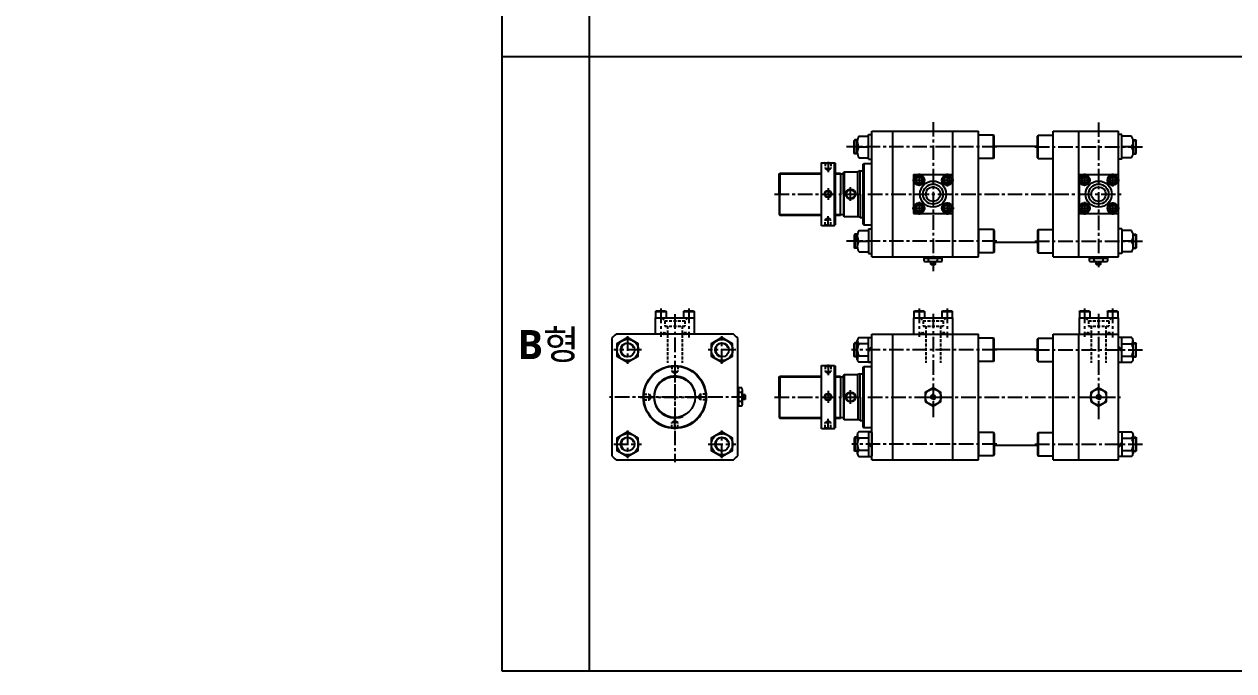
# Model space of a CAD drawing. Extents: x -819 to 8197, y 0 to 4058.
# Drawn here: x -819 to 1256, y 0 to 1111 of the extents above; entities that cross this region are included whole.
import ezdxf

# ---------------------------------------------------------------- set-up
doc = ezdxf.new("R2010")
doc.units = 0
doc.header["$LTSCALE"] = 10
doc.header["$MEASUREMENT"] = 0
for name, pattern in [('CENTER', [2, 1.25, -0.25, 0.25, -0.25]), ('CENTERX2', [4, 2.5, -0.5, 0.5, -0.5]), ('HIDDENX2', [0.75, 0.5, -0.25])]:
    doc.linetypes.add(name, pattern=pattern)
doc.layers.get('0').update_dxf_attribs({"linetype": 'CONTINUOUS'})
for name, color, linetype in [('CEN', 1, 'CENTERX2'), ('DIM', 2, 'CONTINUOUS'), ('HID', 2, 'HIDDENX2'), ('ML', 7, 'CONTINUOUS')]:
    doc.layers.add(name, color=color, linetype=linetype)
doc.styles.add('GHS', font='romans', dxfattribs={"bigfont": 'ghs'})
doc.styles.add('문자', font='romans.shx')

msp = doc.modelspace()

# ---------------------------------------------------------------- linework, layer by layer
for p, q in [((0, 2221.7), (0, 0)), ((150, 2221.7), (150, 0)), ((5148.6, 1055), (0, 1055)), ((0, 0), (8197.1, 0))]:
    msp.add_line(p, q)
at = {"color": 7, "linetype": 'Continuous'}
for p, q in [((724.6, 703.9), (724.6, 708.9)), ((724.6, 708.9), (731, 708.9)), ((725.6, 708.9), (725.6, 710.9)), ((725.6, 710.9), (754.8, 710.9)), ((731, 708.9), (755.8, 708.9)), ((732.4, 703.9), (732.4, 708.9)), ((748, 703.9), (748, 708.9)), ((754.8, 708.9), (754.8, 710.9)), ((755.8, 703.9), (755.8, 708.9)), ((1008.6, 703.9), (1008.6, 708.9)), ((1008.6, 708.9), (1015, 708.9)), ((1009.6, 708.9), (1009.6, 710.9)), ((1009.6, 710.9), (1038.8, 710.9)), ((1015, 708.9), (1039.8, 708.9)), ((1016.4, 703.9), (1016.4, 708.9)), ((1032, 703.9), (1032, 708.9)), ((1038.8, 708.9), (1038.8, 710.9)), ((1039.8, 703.9), (1039.8, 708.9)), ((727.8, 702.9), (752.7, 702.9)), ((736.2, 703.1), (736.2, 703.1)), ((736.2, 698.4), (736.2, 702.9)), ((736.2, 698.4), (736.7, 697.9)), ((744.2, 698.4), (736.2, 698.4)), ((736.7, 697.9), (743.7, 697.9)), ((744.2, 698.4), (743.7, 697.9)), ((744.2, 698.4), (744.2, 702.9)), ((1011.8, 702.9), (1036.7, 702.9)), ((1020.2, 703.1), (1020.2, 703.1)), ((1020.2, 698.4), (1020.2, 702.9)), ((1020.2, 698.4), (1020.7, 697.9)), ((1028.2, 698.4), (1020.2, 698.4)), ((1020.7, 697.9), (1027.7, 697.9)), ((1028.2, 698.4), (1027.7, 697.9)), ((1028.2, 698.4), (1028.2, 702.9)), ((405, 455.7), (405, 484.9)), ((407, 484.9), (405, 484.9)), ((412, 485.9), (407, 485.9)), ((407, 461), (407, 485.9)), ((412, 478.1), (407, 478.1)), ((413, 457.9), (413, 482.7)), ((412, 462.5), (407, 462.5)), ((407, 454.7), (407, 461)), ((412.7, 466.3), (412.7, 466.3)), ((417.5, 474.3), (413, 474.3)), ((417.5, 466.3), (413, 466.3)), ((417.5, 474.3), (418, 473.8)), ((417.5, 474.3), (417.5, 466.3)), ((417.5, 466.3), (418, 466.8)), ((418, 466.8), (418, 473.8)), ((407, 455.7), (405, 455.7)), ((412, 454.7), (407, 454.7))]:
    msp.add_line(p, q, dxfattribs=at)
at = {"color": 1, "linetype": 'CENTER', "ltscale": 5}
for p, q in [((726.7, 470.3), (753.7, 470.3)), ((1010.7, 470.3), (1037.7, 470.3))]:
    msp.add_line(p, q, dxfattribs=at)
at = {"color": 7, "linetype": 'Continuous'}
for points in [[(726.7, 462.5), (740.2, 454.7), (753.7, 462.5), (753.7, 478.1), (740.2, 485.9), (726.7, 478.1)], [(1010.7, 462.5), (1024.2, 454.7), (1037.7, 462.5), (1037.7, 478.1), (1024.2, 485.9), (1010.7, 478.1)], [(738.8, 472.8), (737.4, 470.3), (738.8, 467.8), (741.7, 467.8), (743.1, 470.3), (741.7, 472.8)], [(1022.8, 472.8), (1021.4, 470.3), (1022.8, 467.8), (1025.7, 467.8), (1027.1, 470.3), (1025.7, 472.8)]]:
    msp.add_lwpolyline(points, close=True, dxfattribs=at)
for centre, radius in [((740.2, 470.3), 13.5), ((1024.2, 470.3), 13.5), ((740.2, 470.3), 3.5), ((1024.2, 470.3), 3.5)]:
    msp.add_circle(centre, radius, dxfattribs=at)
for centre, radius, start, end in [((727.8, 708.5), 5.62, 235.6158, 270), ((728.5, 711.1), 8.22, 241.7006, 298.2994), ((740.2, 734.2), 31.3, 255.6172, 270.0141), ((740.2, 734.2), 31.3, 269.9859, 284.3828), ((751.9, 711.1), 8.22, 241.7006, 298.2994), ((1011.8, 708.5), 5.62, 235.6158, 270), ((1012.5, 711.1), 8.22, 241.7006, 298.2994), ((1024.2, 734.2), 31.3, 255.6172, 270.0141), ((1024.2, 734.2), 31.3, 269.9859, 284.3828), ((1035.9, 711.1), 8.22, 241.7006, 298.2994), ((404.8, 482), 8.22, 331.7006, 28.2994), ((381.6, 470.3), 31.3, 359.9859, 14.3828), ((381.6, 470.3), 31.3, 345.6172, 0.0141), ((404.8, 458.6), 8.22, 331.7006, 28.2994), ((407.4, 457.9), 5.62, 325.6158, 0)]:
    msp.add_arc(centre, radius, start, end, dxfattribs=at)
at = {"layer": 'CEN'}
for p, q in [((740.2, 942.6), (740.2, 686.7)), ((1024.2, 942.2), (1024.2, 693.6)), ((849.6, 899.9), (591.6, 899.9)), ((914.9, 899.9), (1099.7, 899.9)), ((559.9, 874.6), (559.9, 856.6)), ((615.2, 858.9), (620.2, 858.9)), ((716.2, 854.1), (716.2, 832.9)), ((764.2, 854.2), (764.2, 832.2)), ((1000.2, 854.1), (1000.2, 832.9)), ((1048.2, 854.2), (1048.2, 832.2)), ((598.7, 807.4), (598.7, 830.9)), ((704.6, 842.9), (726.7, 842.9)), ((753.6, 842.9), (776, 842.8)), ((988.6, 842.9), (1010.7, 842.9)), ((1037.6, 842.9), (1060, 842.8)), ((468.3, 818.9), (1062.8, 818.9)), ((559.9, 829.4), (559.9, 809.1)), ((704.3, 794.9), (727, 794.9)), ((716.2, 805.4), (716.2, 783.5)), ((754.3, 794.9), (776.3, 794.9)), ((764.2, 805), (764.2, 783.4)), ((988.3, 794.9), (1011, 794.9)), ((1000.2, 805.4), (1000.2, 783.5)), ((1038.3, 794.9), (1060.3, 794.9)), ((1048.2, 805), (1048.2, 783.4)), ((559.9, 763.1), (559.9, 781.2)), ((615.2, 778.9), (620.2, 778.9)), ((849.6, 737.9), (591.6, 737.9)), ((914.9, 737.9), (1099.7, 737.9)), ((273, 622.3), (273, 573.7)), ((297, 612.5), (297, 358.3)), ((321, 622.3), (321, 572.7)), ((716.2, 622.3), (716.2, 573.7)), ((740.2, 613.5), (740.2, 435.5)), ((764.2, 622.3), (764.2, 572.7)), ((1000.2, 622.3), (1000.2, 573.7)), ((1024.2, 613.5), (1024.2, 432.4)), ((1048.2, 622.3), (1048.2, 572.7)), ((216, 574.9), (216, 527.6)), ((378, 527.6), (378, 574.9)), ((239.7, 551.3), (192.3, 551.3)), ((401.7, 551.3), (354.3, 551.3)), ((849.6, 551.3), (600, 551.3)), ((914.9, 551.3), (1099.7, 551.3)), ((297, 530.1), (297, 411.4)), ((297, 526), (297, 508)), ((559.9, 526), (559.9, 508)), ((615.2, 510.3), (620.2, 510.3)), ((559.9, 480.8), (559.9, 460.5)), ((598.7, 458.8), (598.7, 482.3)), ((419.3, 470.3), (185, 470.3)), ((238.1, 470.3), (355.4, 470.3)), ((241.2, 470.3), (259.3, 470.3)), ((352.7, 470.3), (334.7, 470.3)), ((468.3, 470.3), (1061.7, 470.3)), ((297, 414.5), (297, 432.6)), ((559.9, 414.5), (559.9, 432.6)), ((615.2, 430.3), (620.2, 430.3)), ((216, 412.9), (216, 365.6)), ((378, 365.6), (378, 412.9)), ((192.3, 389.3), (239.7, 389.3)), ((354.3, 389.3), (401.7, 389.3)), ((849.6, 389.3), (600.6, 389.3)), ((914.9, 389.3), (1099.7, 389.3))]:
    msp.add_line(p, q, dxfattribs=at)
at = {"layer": 'DIM'}
for p, q in [((476.2, 853.9), (547.9, 853.9)), ((571.9, 853.9), (581.2, 853.9)), ((572, 853.9), (581.2, 853.9)), ((476.2, 783.9), (547.9, 783.9)), ((571.9, 783.9), (581.2, 783.9)), ((572, 783.9), (581.2, 783.9)), ((476.2, 505.3), (547.9, 505.3)), ((571.9, 505.3), (581.2, 505.3)), ((572, 505.3), (581.2, 505.3)), ((476.2, 435.3), (547.9, 435.3)), ((571.9, 435.3), (581.2, 435.3)), ((572, 435.3), (581.2, 435.3))]:
    msp.add_line(p, q, dxfattribs=at)
msp.add_arc((297, 470.3), 36, 15.0375, 292.4502, dxfattribs=at)
at = {"layer": 'HID'}
for p, q in [((554.9, 871.9), (553.9, 872.9)), ((554.9, 871.9), (554.9, 862.9)), ((554.9, 871.9), (564.9, 871.9)), ((564.9, 871.9), (565.9, 872.9)), ((564.9, 871.9), (564.9, 862.9)), ((554.9, 862.9), (564.9, 862.9)), ((554.9, 862.9), (559.9, 859.7)), ((559.9, 859.7), (564.9, 862.9)), ((554.9, 774.9), (559.9, 778.1)), ((554.9, 765.9), (554.9, 774.9)), ((554.9, 774.9), (564.9, 774.9)), ((559.9, 778.1), (564.9, 774.9)), ((564.9, 765.9), (564.9, 774.9)), ((554.9, 765.9), (553.9, 764.9)), ((554.9, 765.9), (564.9, 765.9)), ((564.9, 765.9), (565.9, 764.9)), ((274.5, 606.3), (279.7, 601)), ((319.5, 606.3), (314.2, 601)), ((717.7, 606.3), (723, 601)), ((762.7, 606.3), (757.5, 601)), ((1001.7, 606.3), (1007, 601)), ((1046.7, 606.3), (1041.5, 601)), ((279.7, 601), (314.2, 601)), ((279.7, 601), (279.7, 592.3)), ((279.7, 592.3), (314.2, 592.3)), ((284.5, 592.3), (284.5, 529.1)), ((309.5, 592.3), (309.5, 529.1)), ((314.2, 601), (314.2, 592.3)), ((723, 601), (757.5, 601)), ((723, 601), (723, 592.3)), ((723, 592.3), (757.5, 592.3)), ((727.7, 592.3), (727.7, 529.1)), ((752.7, 592.3), (752.7, 529.1)), ((757.5, 601), (757.5, 592.3)), ((1007, 601), (1041.5, 601)), ((1007, 601), (1007, 592.3)), ((1007, 592.3), (1041.5, 592.3)), ((1011.7, 592.3), (1011.7, 529.1)), ((1036.7, 592.3), (1036.7, 529.1)), ((1041.5, 601), (1041.5, 592.3)), ((277, 580.7), (281, 580.7)), ((277, 578.3), (277, 580.7)), ((281, 578.3), (281, 580.7)), ((313, 578.3), (313, 580.7)), ((317, 580.7), (313, 580.7)), ((317, 578.3), (317, 580.7)), ((720.2, 580.7), (724.2, 580.7)), ((720.2, 578.3), (720.2, 580.7)), ((724.2, 578.3), (724.2, 580.7)), ((756.2, 578.3), (756.2, 580.7)), ((760.2, 580.7), (756.2, 580.7)), ((760.2, 578.3), (760.2, 580.7)), ((1004.2, 580.7), (1008.2, 580.7)), ((1004.2, 578.3), (1004.2, 580.7)), ((1008.2, 578.3), (1008.2, 580.7)), ((1040.2, 578.3), (1040.2, 580.7)), ((1044.2, 580.7), (1040.2, 580.7)), ((1044.2, 578.3), (1044.2, 580.7)), ((292, 523.3), (291.3, 524)), ((292, 523.3), (292, 514.3)), ((292, 523.3), (302, 523.3)), ((302, 523.3), (302.7, 524)), ((302, 523.3), (302, 514.3)), ((554.9, 523.3), (553.9, 524.3)), ((554.9, 523.3), (554.9, 514.3)), ((554.9, 523.3), (564.9, 523.3)), ((564.9, 523.3), (565.9, 524.3)), ((564.9, 523.3), (564.9, 514.3)), ((292, 514.3), (302, 514.3)), ((292, 514.3), (297, 511.1)), ((297, 511.1), (302, 514.3)), ((554.9, 514.3), (564.9, 514.3)), ((554.9, 514.3), (559.9, 511.1)), ((559.9, 511.1), (564.9, 514.3)), ((244, 475.3), (243.3, 476)), ((244, 465.3), (243.3, 464.6)), ((244, 465.3), (244, 475.3)), ((244, 475.3), (253, 475.3)), ((244, 465.3), (253, 465.3)), ((253, 465.3), (253, 475.3)), ((256.2, 470.3), (253, 475.3)), ((253, 465.3), (256.2, 470.3)), ((341, 475.3), (337.8, 470.3)), ((337.8, 470.3), (341, 465.3)), ((341, 475.3), (341, 465.3)), ((350, 475.3), (341, 475.3)), ((350, 465.3), (341, 465.3)), ((350, 475.3), (350.7, 476)), ((350, 475.3), (350, 465.3)), ((350, 465.3), (350.7, 464.6)), ((292, 417.3), (291.3, 416.6)), ((297, 429.4), (292, 426.3)), ((302, 426.3), (292, 426.3)), ((292, 417.3), (292, 426.3)), ((302, 417.3), (292, 417.3)), ((302, 426.3), (297, 429.4)), ((302, 417.3), (302, 426.3)), ((302, 417.3), (302.7, 416.6)), ((554.9, 417.3), (553.9, 416.3)), ((554.9, 426.3), (559.9, 429.4)), ((554.9, 417.3), (554.9, 426.3)), ((554.9, 426.3), (564.9, 426.3)), ((554.9, 417.3), (564.9, 417.3)), ((559.9, 429.4), (564.9, 426.3)), ((564.9, 417.3), (564.9, 426.3)), ((564.9, 417.3), (565.9, 416.3))]:
    msp.add_line(p, q, dxfattribs=at)
for centre, start, end in [((278.3, 579.5), 90, 270), ((279.7, 579.5), 270, 90), ((314.3, 579.5), 90, 270), ((315.7, 579.5), 270, 90), ((721.5, 579.5), 90, 270), ((722.9, 579.5), 270, 90), ((757.6, 579.5), 90, 270), ((759, 579.5), 270, 90), ((1005.5, 579.5), 90, 270), ((1006.9, 579.5), 270, 90), ((1041.6, 579.5), 90, 270), ((1043, 579.5), 270, 90)]:
    msp.add_arc(centre, 1.2, start, end, dxfattribs=at)
at = {"layer": 'ML'}
for p, q in [((613.1, 918.3), (629.3, 918.3)), ((629.3, 878.7), (629.3, 921.1)), ((629.3, 921.1), (635.3, 921.1)), ((635.2, 710.9), (635.2, 926.9)), ((635.2, 926.9), (818.2, 926.9)), ((635.2, 710.9), (635.2, 926.9)), ((671.2, 710.9), (671.2, 926.9)), ((774.2, 710.9), (774.2, 926.9)), ((774.2, 710.9), (774.2, 926.9)), ((818.2, 710.9), (818.2, 926.9)), ((843.7, 919.9), (818.2, 919.9)), ((818.2, 879.9), (818.2, 919.9)), ((843.7, 879.9), (843.7, 919.9)), ((845.2, 918.4), (843.7, 919.9)), ((845.2, 881.4), (845.2, 918.4)), ((919.2, 918.4), (920.7, 919.9)), ((919.2, 881.4), (919.2, 918.4)), ((920.7, 919.9), (946.2, 919.9)), ((920.7, 879.9), (920.7, 919.9)), ((946.2, 710.9), (946.2, 926.9)), ((946.2, 926.9), (1058.2, 926.9)), ((990.2, 710.9), (990.2, 926.9)), ((1058.2, 710.9), (1058.2, 926.9)), ((1064.2, 921.1), (1058.2, 921.1)), ((1064.2, 878.7), (1064.2, 921.1)), ((1080.4, 918.3), (1064.2, 918.3)), ((605.7, 911.9), (604.9, 911.1)), ((604.9, 888.7), (604.9, 911.1)), ((605.7, 887.9), (605.7, 911.9)), ((610.1, 911.9), (605.7, 911.9)), ((610.1, 899.9), (610.1, 909.2)), ((610.1, 889.3), (610.1, 899.9)), ((610.1, 899.9), (610.1, 890.6)), ((613.1, 899.9), (629.3, 899.9)), ((845.2, 901.4), (919.2, 901.4)), ((1080.4, 899.9), (1064.2, 899.9)), ((1083.4, 911.9), (1087.8, 911.9)), ((1083.4, 899.9), (1083.4, 909.2)), ((1083.4, 889.3), (1083.4, 899.9)), ((1083.4, 899.9), (1083.4, 890.6)), ((1087.8, 887.9), (1087.8, 911.9)), ((1087.8, 911.9), (1088.6, 911.1)), ((1088.6, 888.7), (1088.6, 911.1)), ((548.9, 872.9), (547.9, 871.9)), ((547.9, 871.9), (547.9, 765.9)), ((548.9, 872.9), (570.9, 872.9)), ((548.9, 764.9), (548.9, 872.9)), ((570.9, 872.9), (571.9, 871.9)), ((570.9, 764.9), (570.9, 872.9)), ((571.9, 871.9), (571.9, 765.9)), ((605.7, 887.9), (604.9, 888.7)), ((610.1, 887.9), (605.7, 887.9)), ((613.1, 881.5), (629.3, 881.5)), ((629.3, 878.7), (635.3, 878.7)), ((843.7, 879.9), (818.2, 879.9)), ((845.2, 881.4), (843.7, 879.9)), ((919.2, 881.4), (920.7, 879.9)), ((920.7, 879.9), (946.2, 879.9)), ((1064.2, 878.7), (1058.2, 878.7)), ((1080.4, 881.5), (1064.2, 881.5)), ((1083.4, 887.9), (1087.8, 887.9)), ((1087.8, 887.9), (1088.6, 888.7)), ((476.2, 853.9), (477.2, 854.9)), ((476.2, 818.9), (476.2, 853.9)), ((477.2, 854.9), (547.9, 854.9)), ((477.2, 854.9), (477.2, 818.9)), ((571.9, 854.9), (581.2, 854.9)), ((572, 854.9), (581.2, 854.9)), ((581.2, 854.9), (581.2, 818.9)), ((581.2, 853.8), (586.2, 853.8)), ((586.2, 855.9), (587.7, 857.4)), ((586.2, 818.9), (586.2, 855.9)), ((587.7, 857.4), (587.7, 818.9)), ((587.7, 857.4), (611.2, 857.4)), ((615.2, 858.9), (611.2, 857.4)), ((611.2, 818.9), (611.2, 857.4)), ((615.2, 858.9), (620.2, 858.9)), ((615.2, 818.9), (615.2, 858.9)), ((620.2, 870.4), (621.2, 871.4)), ((620.2, 767.4), (620.2, 870.4)), ((620.2, 870.4), (620.2, 767.4)), ((621.2, 871.4), (635.2, 871.4)), ((621.2, 766.4), (621.2, 871.4)), ((621.2, 871.4), (621.2, 766.4)), ((706.7, 852.4), (706.7, 785.4)), ((706.7, 852.4), (773.7, 852.4)), ((773.7, 852.4), (773.7, 785.4)), ((990.7, 852.4), (990.7, 785.4)), ((990.7, 852.4), (1057.7, 852.4)), ((1057.7, 852.4), (1057.7, 785.4)), ((476.2, 818.9), (476.2, 783.9)), ((477.2, 782.9), (477.2, 818.9)), ((581.2, 782.9), (581.2, 818.9)), ((586.2, 818.9), (586.2, 781.9)), ((587.7, 780.4), (587.7, 818.9)), ((611.2, 818.9), (611.2, 780.4)), ((615.2, 818.9), (615.2, 778.9)), ((476.2, 783.9), (477.2, 782.9)), ((477.2, 782.9), (547.9, 782.9)), ((571.9, 782.9), (581.2, 782.9)), ((572, 782.9), (581.2, 782.9)), ((581.2, 784), (586.2, 784)), ((586.2, 781.9), (587.7, 780.4)), ((587.7, 780.4), (611.2, 780.4)), ((615.2, 778.9), (611.2, 780.4)), ((615.2, 778.9), (620.2, 778.9)), ((706.7, 785.4), (773.7, 785.4)), ((990.7, 785.4), (1057.7, 785.4)), ((548.9, 764.9), (547.9, 765.9)), ((548.9, 764.9), (570.9, 764.9)), ((570.9, 764.9), (571.9, 765.9)), ((605.7, 749.9), (604.9, 749.1)), ((604.9, 749.1), (604.9, 726.7)), ((605.7, 749.9), (605.7, 725.9)), ((610.1, 749.9), (605.7, 749.9)), ((610.1, 748.5), (610.1, 737.9)), ((610.1, 737.9), (610.1, 747.2)), ((613.1, 756.3), (629.3, 756.3)), ((620.2, 767.4), (621.2, 766.4)), ((621.2, 766.4), (635.2, 766.4)), ((629.3, 759.1), (629.3, 716.7)), ((629.3, 759.1), (635.3, 759.1)), ((818.2, 757.9), (818.2, 717.9)), ((843.7, 757.9), (818.2, 757.9)), ((843.7, 757.9), (843.7, 717.9)), ((845.2, 756.4), (843.7, 757.9)), ((845.2, 756.4), (845.2, 719.4)), ((919.2, 756.4), (920.7, 757.9)), ((919.2, 756.4), (919.2, 719.4)), ((920.7, 757.9), (920.7, 717.9)), ((920.7, 757.9), (946.2, 757.9)), ((1064.2, 759.1), (1058.2, 759.1)), ((1064.2, 759.1), (1064.2, 716.7)), ((1080.4, 756.3), (1064.2, 756.3)), ((1083.4, 749.9), (1087.8, 749.9)), ((1083.4, 748.5), (1083.4, 737.9)), ((1083.4, 737.9), (1083.4, 747.2)), ((1087.8, 749.9), (1087.8, 725.9)), ((1087.8, 749.9), (1088.6, 749.1)), ((1088.6, 749.1), (1088.6, 726.7)), ((605.7, 725.9), (604.9, 726.7)), ((610.1, 737.9), (610.1, 728.6)), ((613.1, 737.9), (629.3, 737.9)), ((845.2, 736.4), (919.2, 736.4)), ((1080.4, 737.9), (1064.2, 737.9)), ((1083.4, 737.9), (1083.4, 728.6)), ((1087.8, 725.9), (1088.6, 726.7)), ((610.1, 725.9), (605.7, 725.9)), ((613.1, 719.5), (629.3, 719.5)), ((629.3, 716.7), (635.3, 716.7)), ((635.2, 710.9), (818.2, 710.9)), ((843.7, 717.9), (818.2, 717.9)), ((845.2, 719.4), (843.7, 717.9)), ((919.2, 719.4), (920.7, 717.9)), ((920.7, 717.9), (946.2, 717.9)), ((946.2, 710.9), (1058.2, 710.9)), ((1064.2, 716.7), (1058.2, 716.7)), ((1080.4, 719.5), (1064.2, 719.5)), ((1083.4, 725.9), (1087.8, 725.9)), ((263.5, 606.3), (330.5, 606.3)), ((263.5, 606.3), (263.5, 578.3)), ((264, 617.3), (265, 618.3)), ((264, 617.3), (282, 617.3)), ((264, 617.3), (264, 606.3)), ((265, 618.3), (281, 618.3)), ((281, 618.3), (282, 617.3)), ((282, 617.3), (282, 606.3)), ((312, 617.3), (313, 618.3)), ((312, 617.3), (330, 617.3)), ((312, 617.3), (312, 606.3)), ((313, 618.3), (329, 618.3)), ((329, 618.3), (330, 617.3)), ((330, 617.3), (330, 606.3)), ((330.5, 606.3), (330.5, 578.3)), ((706.7, 606.3), (773.7, 606.3)), ((706.7, 606.3), (706.7, 578.3)), ((707.2, 617.3), (708.2, 618.3)), ((707.2, 617.3), (725.2, 617.3)), ((707.2, 617.3), (707.2, 606.3)), ((708.2, 618.3), (724.2, 618.3)), ((724.2, 618.3), (725.2, 617.3)), ((725.2, 617.3), (725.2, 606.3)), ((755.2, 617.3), (756.2, 618.3)), ((755.2, 617.3), (773.2, 617.3)), ((755.2, 617.3), (755.2, 606.3)), ((756.2, 618.3), (772.2, 618.3)), ((772.2, 618.3), (773.2, 617.3)), ((773.2, 617.3), (773.2, 606.3)), ((773.7, 606.3), (773.7, 578.3)), ((990.7, 606.3), (1057.7, 606.3)), ((990.7, 606.3), (990.7, 578.3)), ((991.2, 617.3), (992.2, 618.3)), ((991.2, 617.3), (1009.2, 617.3)), ((991.2, 617.3), (991.2, 606.3)), ((992.2, 618.3), (1008.2, 618.3)), ((1008.2, 618.3), (1009.2, 617.3)), ((1009.2, 617.3), (1009.2, 606.3)), ((1039.2, 617.3), (1040.2, 618.3)), ((1039.2, 617.3), (1057.2, 617.3)), ((1039.2, 617.3), (1039.2, 606.3)), ((1040.2, 618.3), (1056.2, 618.3)), ((1056.2, 618.3), (1057.2, 617.3)), ((1057.2, 617.3), (1057.2, 606.3)), ((1057.7, 606.3), (1057.7, 578.3)), ((189, 571.1), (189, 369.5)), ((397.8, 578.3), (196.2, 578.3)), ((405, 369.5), (405, 571.1)), ((605.7, 563.3), (604.9, 562.5)), ((604.9, 540.1), (604.9, 562.5)), ((605.7, 539.3), (605.7, 563.3)), ((610.1, 563.3), (605.7, 563.3)), ((610.1, 551.3), (610.1, 567.3)), ((612.5, 572.5), (635.3, 572.5)), ((629.3, 561.9), (612.5, 561.9)), ((629.3, 530.1), (629.3, 572.5)), ((635.2, 362.3), (635.2, 578.3)), ((635.2, 578.3), (818.2, 578.3)), ((635.2, 531.3), (635.2, 571.3)), ((635.2, 531.3), (635.2, 571.3)), ((635.2, 531.3), (635.2, 571.3)), ((671.2, 362.3), (671.2, 578.3)), ((774.2, 362.3), (774.2, 578.3)), ((774.2, 362.3), (774.2, 578.3)), ((818.2, 362.3), (818.2, 578.3)), ((818.2, 531.3), (818.2, 571.3)), ((843.7, 571.3), (818.2, 571.3)), ((843.7, 531.3), (843.7, 571.3)), ((845.2, 569.8), (843.7, 571.3)), ((845.2, 532.8), (845.2, 569.8)), ((919.2, 569.8), (920.7, 571.3)), ((919.2, 532.8), (919.2, 569.8)), ((920.7, 531.3), (920.7, 571.3)), ((920.7, 571.3), (946.2, 571.3)), ((946.2, 362.3), (946.2, 578.3)), ((946.2, 578.3), (1058.2, 578.3)), ((990.2, 362.3), (990.2, 578.3)), ((1058.2, 362.3), (1058.2, 578.3)), ((1081, 572.5), (1058.2, 572.5)), ((1064.2, 530.1), (1064.2, 572.5)), ((1064.2, 561.9), (1081, 561.9)), ((1083.4, 551.3), (1083.4, 567.3)), ((1083.4, 563.3), (1087.8, 563.3)), ((1087.8, 539.3), (1087.8, 563.3)), ((1087.8, 563.3), (1088.6, 562.5)), ((1088.6, 540.1), (1088.6, 562.5)), ((605.7, 539.3), (604.9, 540.1)), ((610.1, 540.6), (610.1, 551.3)), ((610.1, 535), (610.1, 540.6)), ((629.3, 540.6), (612.5, 540.6)), ((629.3, 551.8), (635.3, 557.2)), ((629.3, 548.6), (635.3, 554)), ((845.2, 552.8), (919.2, 552.8)), ((1064.2, 551.8), (1058.2, 557.2)), ((1064.2, 548.6), (1058.2, 554)), ((1064.2, 540.6), (1081, 540.6)), ((1083.4, 540.6), (1083.4, 551.3)), ((1083.4, 535), (1083.4, 540.6)), ((1087.8, 539.3), (1088.6, 540.1)), ((548.9, 524.3), (547.9, 523.3)), ((547.9, 523.3), (547.9, 417.3)), ((548.9, 524.3), (570.9, 524.3)), ((548.9, 416.3), (548.9, 524.3)), ((570.9, 524.3), (571.9, 523.3)), ((570.9, 416.3), (570.9, 524.3)), ((571.9, 523.3), (571.9, 417.3)), ((610.1, 539.3), (605.7, 539.3)), ((635.3, 530.1), (612.5, 530.1)), ((620.2, 521.8), (621.2, 522.8)), ((620.2, 418.8), (620.2, 521.8)), ((620.2, 521.8), (620.2, 418.8)), ((621.2, 522.8), (635.2, 522.8)), ((621.2, 417.8), (621.2, 522.8)), ((621.2, 522.8), (621.2, 417.8)), ((629.3, 530.1), (635.3, 530.1)), ((843.7, 531.3), (818.2, 531.3)), ((845.2, 532.8), (843.7, 531.3)), ((919.2, 532.8), (920.7, 531.3)), ((920.7, 531.3), (946.2, 531.3)), ((1058.2, 530.1), (1081, 530.1)), ((1083.4, 539.3), (1087.8, 539.3)), ((476.2, 505.3), (477.2, 506.3)), ((476.2, 470.3), (476.2, 505.3)), ((477.2, 506.3), (547.9, 506.3)), ((477.2, 506.3), (477.2, 470.3)), ((571.9, 506.3), (581.2, 506.3)), ((572, 506.3), (581.2, 506.3)), ((581.2, 506.3), (581.2, 470.3)), ((581.2, 505.2), (586.2, 505.2)), ((586.2, 507.3), (587.7, 508.8)), ((586.2, 470.3), (586.2, 507.3)), ((587.7, 508.8), (587.7, 470.3)), ((587.7, 508.8), (611.2, 508.8)), ((615.2, 510.3), (611.2, 508.8)), ((611.2, 470.3), (611.2, 508.8)), ((615.2, 510.3), (620.2, 510.3)), ((615.2, 470.3), (615.2, 510.3)), ((476.2, 470.3), (476.2, 435.3)), ((477.2, 434.3), (477.2, 470.3)), ((581.2, 434.3), (581.2, 470.3)), ((586.2, 470.3), (586.2, 433.3)), ((587.7, 431.8), (587.7, 470.3)), ((611.2, 470.3), (611.2, 431.8)), ((615.2, 470.3), (615.2, 430.3)), ((476.2, 435.3), (477.2, 434.3)), ((477.2, 434.3), (547.9, 434.3)), ((548.9, 416.3), (547.9, 417.3)), ((548.9, 416.3), (570.9, 416.3)), ((570.9, 416.3), (571.9, 417.3)), ((571.9, 434.3), (581.2, 434.3)), ((572, 434.3), (581.2, 434.3)), ((581.2, 435.4), (586.2, 435.4)), ((586.2, 433.3), (587.7, 431.8)), ((587.7, 431.8), (611.2, 431.8)), ((615.2, 430.3), (611.2, 431.8)), ((615.2, 430.3), (620.2, 430.3)), ((620.2, 418.8), (621.2, 417.8)), ((621.2, 417.8), (635.2, 417.8)), ((605.7, 401.3), (604.9, 400.5)), ((604.9, 400.5), (604.9, 378.1)), ((605.7, 401.3), (605.7, 377.3)), ((610.1, 401.3), (605.7, 401.3)), ((610.1, 405.6), (610.1, 399.9)), ((610.1, 399.9), (610.1, 389.3)), ((635.3, 410.5), (612.5, 410.5)), ((629.3, 399.9), (612.5, 399.9)), ((629.3, 410.5), (629.3, 368.1)), ((629.3, 410.5), (635.3, 410.5)), ((635.2, 409.3), (635.2, 369.3)), ((635.2, 409.3), (635.2, 369.3)), ((843.7, 409.3), (818.2, 409.3)), ((818.2, 409.3), (818.2, 369.3)), ((843.7, 409.3), (843.7, 369.3)), ((845.2, 407.8), (843.7, 409.3)), ((845.2, 407.8), (845.2, 370.8)), ((919.2, 407.8), (920.7, 409.3)), ((919.2, 407.8), (919.2, 370.8)), ((920.7, 409.3), (920.7, 369.3)), ((920.7, 409.3), (946.2, 409.3)), ((1058.2, 410.5), (1081, 410.5)), ((1064.2, 410.5), (1064.2, 368.1)), ((1064.2, 399.9), (1081, 399.9)), ((1083.4, 405.6), (1083.4, 399.9)), ((1083.4, 401.3), (1087.8, 401.3)), ((1083.4, 399.9), (1083.4, 389.3)), ((1087.8, 401.3), (1087.8, 377.3)), ((1087.8, 401.3), (1088.6, 400.5)), ((1088.6, 400.5), (1088.6, 378.1)), ((605.7, 377.3), (604.9, 378.1)), ((610.1, 377.3), (605.7, 377.3)), ((610.1, 389.3), (610.1, 373.2)), ((629.3, 378.6), (612.5, 378.6)), ((629.3, 392), (635.3, 386.5)), ((629.3, 388.8), (635.3, 383.4)), ((845.2, 387.8), (919.2, 387.8)), ((1064.2, 392), (1058.2, 386.5)), ((1064.2, 388.8), (1058.2, 383.4)), ((1064.2, 378.6), (1081, 378.6)), ((1083.4, 389.3), (1083.4, 373.2)), ((1083.4, 377.3), (1087.8, 377.3)), ((1087.8, 377.3), (1088.6, 378.1)), ((196.2, 362.3), (397.8, 362.3)), ((612.5, 368.1), (635.3, 368.1)), ((635.2, 362.3), (818.2, 362.3)), ((843.7, 369.3), (818.2, 369.3)), ((845.2, 370.8), (843.7, 369.3)), ((919.2, 370.8), (920.7, 369.3)), ((920.7, 369.3), (946.2, 369.3)), ((946.2, 362.3), (1058.2, 362.3)), ((1081, 368.1), (1058.2, 368.1))]:
    msp.add_line(p, q, dxfattribs=at)
at = {"layer": 'ML', "color": 2}
for p, q in [((610.1, 911.1), (604.9, 911.1)), ((1083.4, 911.1), (1088.6, 911.1)), ((610.1, 888.7), (604.9, 888.7)), ((1083.4, 888.7), (1088.6, 888.7)), ((610.1, 749.1), (604.9, 749.1)), ((1083.4, 749.1), (1088.6, 749.1)), ((610.1, 726.7), (604.9, 726.7)), ((1083.4, 726.7), (1088.6, 726.7)), ((736.7, 703.1), (736.7, 703.1)), ((736.7, 697.9), (736.7, 702.9)), ((743.7, 697.9), (743.7, 702.9)), ((1020.7, 703.1), (1020.7, 703.1)), ((1020.7, 697.9), (1020.7, 702.9)), ((1027.7, 697.9), (1027.7, 702.9)), ((610.1, 562.5), (604.9, 562.5)), ((1083.4, 562.5), (1088.6, 562.5)), ((610.1, 540.1), (604.9, 540.1)), ((1083.4, 540.1), (1088.6, 540.1)), ((412.8, 466.8), (412.8, 466.8)), ((418, 473.8), (413, 473.8)), ((418, 466.8), (413, 466.8)), ((610.1, 400.5), (604.9, 400.5)), ((1083.4, 400.5), (1088.6, 400.5)), ((610.1, 378.1), (604.9, 378.1)), ((1083.4, 378.1), (1088.6, 378.1))]:
    msp.add_line(p, q, dxfattribs=at)
at = {"layer": 'ML'}
for points in [[(721.2, 845.8), (716.2, 848.7), (711.2, 845.8), (711.2, 840), (716.2, 837.1), (721.2, 840)], [(769.2, 845.8), (764.2, 848.7), (759.2, 845.8), (759.2, 840), (764.2, 837.1), (769.2, 840)], [(1005.2, 845.8), (1000.2, 848.7), (995.2, 845.8), (995.2, 840), (1000.2, 837.1), (1005.2, 840)], [(1053.2, 845.8), (1048.2, 848.7), (1043.2, 845.8), (1043.2, 840), (1048.2, 837.1), (1053.2, 840)], [(721.2, 797.8), (716.2, 800.7), (711.2, 797.8), (711.2, 792), (716.2, 789.1), (721.2, 792)], [(769.2, 797.8), (764.2, 800.7), (759.2, 797.8), (759.2, 792), (764.2, 789.1), (769.2, 792)], [(1005.2, 797.8), (1000.2, 800.7), (995.2, 797.8), (995.2, 792), (1000.2, 789.1), (1005.2, 792)], [(1053.2, 797.8), (1048.2, 800.7), (1043.2, 797.8), (1043.2, 792), (1048.2, 789.1), (1053.2, 792)], [(216, 572.5), (197.6, 561.9), (197.6, 540.7), (216, 530.1), (234.3, 540.7), (234.3, 561.9)], [(378, 572.5), (359.6, 561.9), (359.6, 540.7), (378, 530.1), (396.3, 540.7), (396.3, 561.9)], [(216, 410.5), (197.6, 399.9), (197.6, 378.7), (216, 368.1), (234.3, 378.7), (234.3, 399.9)], [(378, 410.5), (359.6, 399.9), (359.6, 378.7), (378, 368.1), (396.3, 378.7), (396.3, 399.9)]]:
    msp.add_lwpolyline(points, close=True, dxfattribs=at)
for centre, radius in [((716.2, 842.9), 9), ((764.2, 842.9), 9), ((1000.2, 842.9), 9), ((1048.2, 842.9), 9), ((716.2, 842.9), 8), ((740.2, 818.9), 22.5), ((740.2, 818.9), 17.2), ((740.2, 818.9), 12.5), ((764.2, 842.9), 8), ((1000.2, 842.9), 8), ((1024.2, 818.9), 22.5), ((1024.2, 818.9), 17.2), ((1024.2, 818.9), 12.5), ((1048.2, 842.9), 8), ((559.9, 818.9), 6), ((559.9, 818.9), 5), ((559.9, 818.9), 5), ((598.7, 818.9), 8.5), ((598.7, 818.9), 7.5), ((716.2, 794.9), 9), ((716.2, 794.9), 8), ((764.2, 794.9), 9), ((764.2, 794.9), 8), ((1000.2, 794.9), 9), ((1000.2, 794.9), 8), ((1048.2, 794.9), 9), ((1048.2, 794.9), 8), ((216, 551.3), 18.4), ((216, 551.3), 12), ((378, 551.3), 18.4), ((378, 551.3), 12), ((297, 470.3), 54), ((297, 470.3), 53), ((297, 470.3), 35), ((598.7, 470.3), 8.5), ((598.7, 470.3), 7.5), ((559.9, 470.3), 6), ((559.9, 470.3), 5), ((559.9, 470.3), 5), ((216, 389.3), 18.4), ((216, 389.3), 12), ((378, 389.3), 18.4), ((378, 389.3), 12)]:
    msp.add_circle(centre, radius, dxfattribs=at)
for centre, radius, start, end in [((625.8, 909.1), 15.7, 144.113, 215.887), ((1067.7, 909.1), 15.7, 324.113, 35.887), ((625.8, 890.7), 15.7, 144.113, 215.887), ((1067.7, 890.7), 15.7, 324.113, 35.887), ((625.8, 747.1), 15.7, 144.113, 215.887), ((1067.7, 747.1), 15.7, 324.113, 35.887), ((625.8, 728.7), 15.7, 144.113, 215.887), ((1067.7, 728.7), 15.7, 324.113, 35.887), ((297, 470.3), 147.7, 133.0265, 136.9735), ((297, 470.3), 147.7, 43.0265, 46.9735), ((617.2, 567.2), 7.02, 131.1622, 228.8378), ((634.9, 551.3), 24.7, 154.5407, 205.4593), ((1076.3, 567.2), 7.02, 311.1622, 48.8378), ((1058.7, 551.3), 24.7, 334.5407, 25.4593), ((617.1, 535.4), 7.01, 130.9935, 229.0065), ((1076.4, 535.4), 7.01, 310.9935, 49.0065), ((617.1, 405.2), 7.01, 130.9935, 229.0065), ((634.9, 389.3), 24.7, 154.5407, 205.4593), ((1076.4, 405.2), 7.01, 310.9935, 49.0065), ((1058.7, 389.3), 24.7, 334.5407, 25.4593), ((617.2, 373.4), 7.02, 131.1622, 228.8378), ((1076.3, 373.4), 7.02, 311.1622, 48.8378), ((297, 470.3), 147.7, 223.0265, 226.9735), ((297, 470.3), 147.7, 313.0265, 316.9735)]:
    msp.add_arc(centre, radius, start, end, dxfattribs=at)
at = {"layer": 'ML', "color": 2}
for centre, radius, start, end in [((216, 551.3), 11.2, 18.4373, 284.4685), ((378, 551.3), 11.2, 18.4373, 284.4685), ((740.2, 470.3), 4, 270, 180), ((1024.2, 470.3), 4, 270, 180), ((216, 389.3), 11.2, 18.4373, 284.4685), ((378, 389.3), 11.2, 18.4373, 284.4685)]:
    msp.add_arc(centre, radius, start, end, dxfattribs=at)

# ---------------------------------------------------------------- texts
at = {"insert": (27.2, 585.5), "char_height": 50, "attachment_point": 1, "style": '문자'}
msp.add_mtext_dynamic_manual_height_columns('{\\fMalgun Gothic|b1|i0|c129|p50;B형}', width=655.383, gutter_width=160, heights=[-66.4], dxfattribs=at)
at = {"layer": 'ML', "color": 2, "insert": (-819.3, 74.1), "char_height": 3, "attachment_point": 7, "style": 'GHS'}
msp.add_mtext('\\A1;', dxfattribs=at)

doc.saveas('drawing.dxf')
